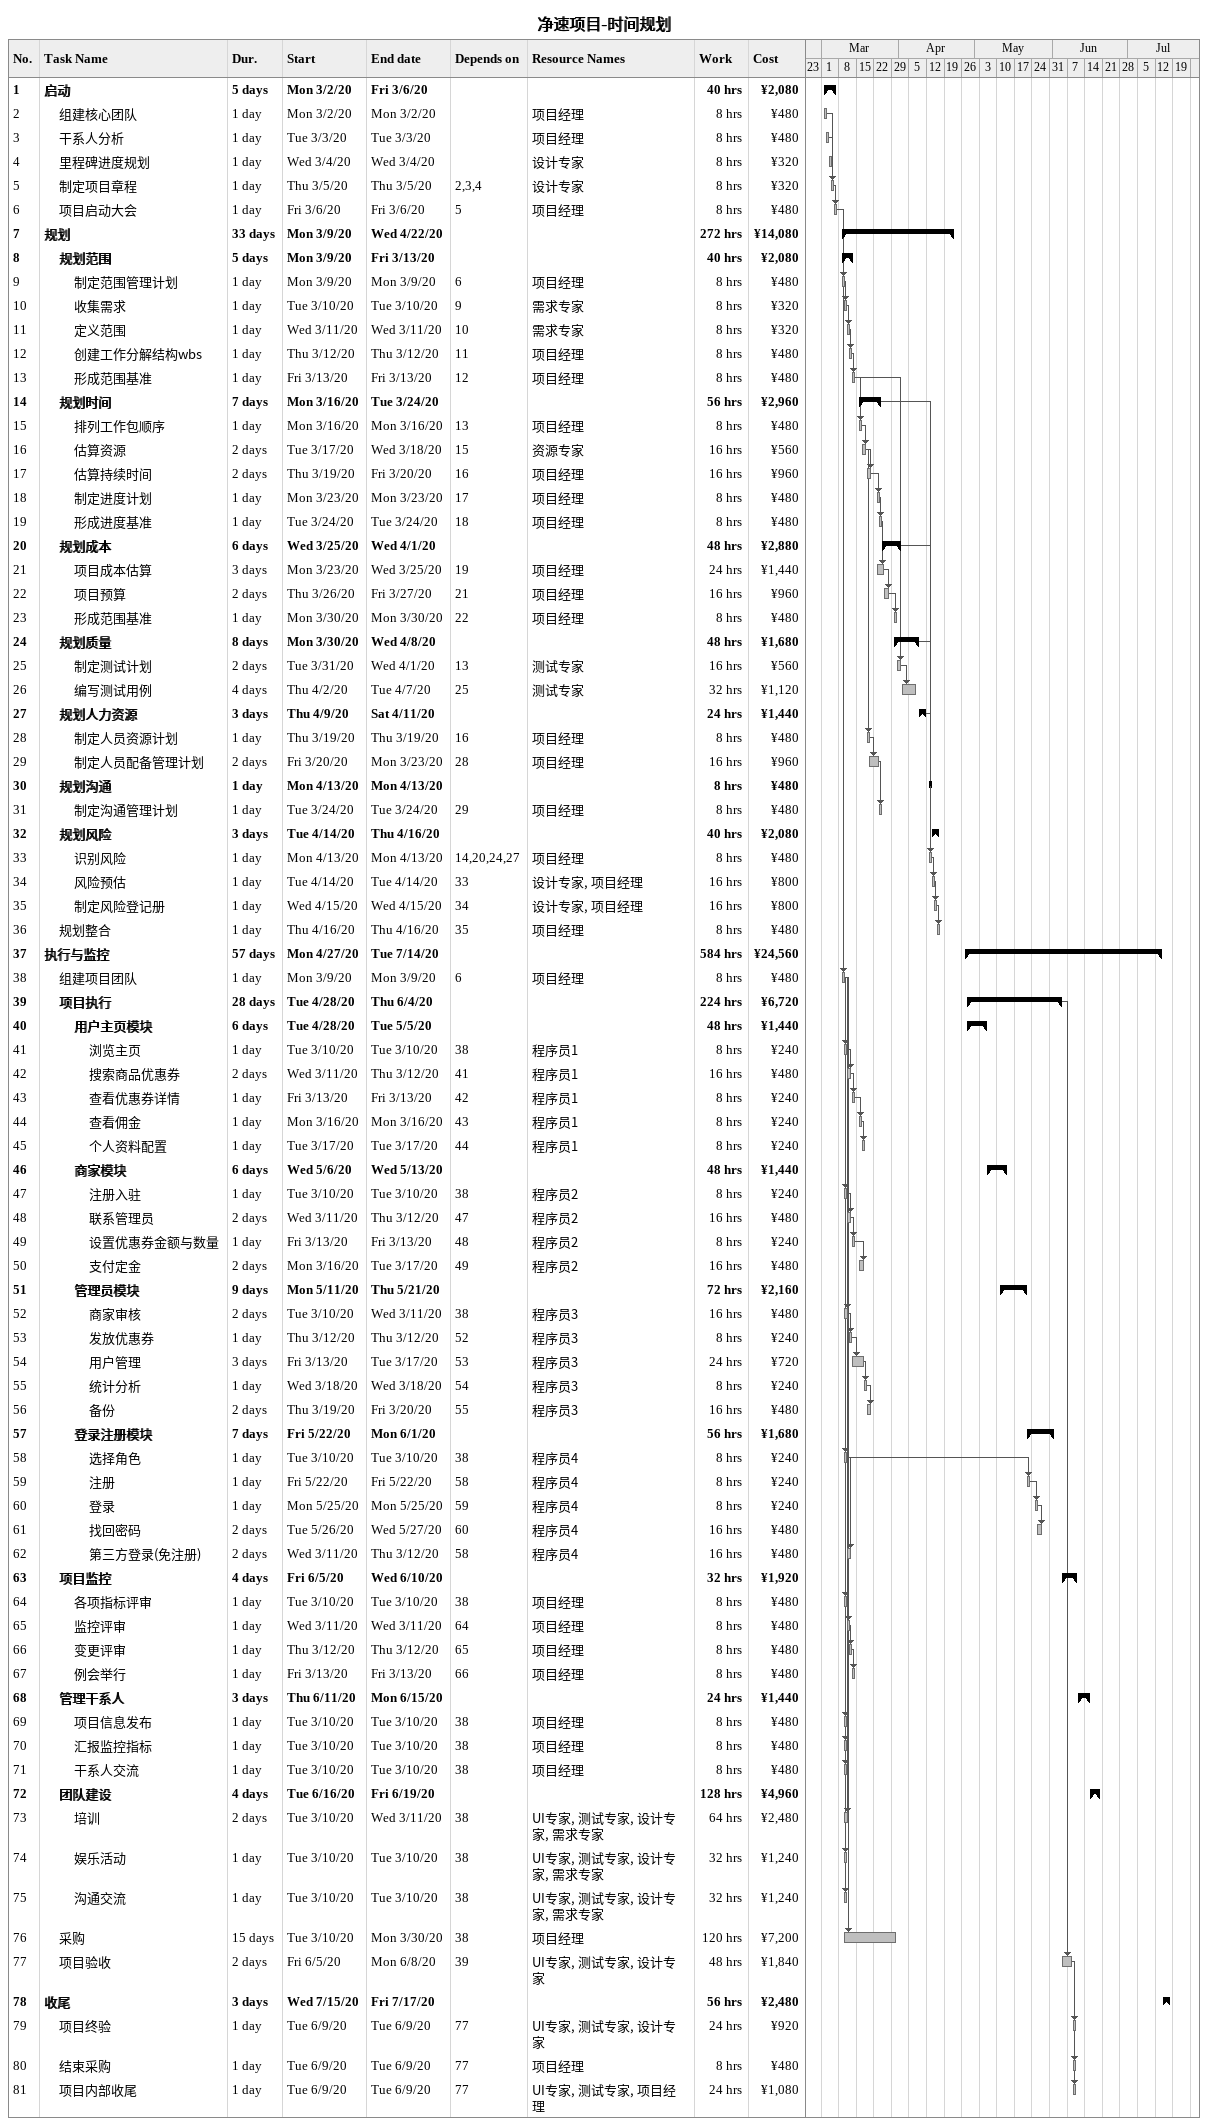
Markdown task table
净速项目-时间规划

| ID | Level | Task | Duration | Start | Finish | Predecessors | Resources | Work (h) | Cost (¥) |
|---|---|---|---|---|---|---|---|---|---|
| 1 | 1 | **启动** | 5d | 2020-03-02 | 2020-03-06 |  |  | 40 | 2080 |
| 2 | 2 | 组建核心团队 | 1d | 2020-03-02 | 2020-03-02 |  | 项目经理 | 8 | 480 |
| 3 | 2 | 干系人分析 | 1d | 2020-03-03 | 2020-03-03 |  | 项目经理 | 8 | 480 |
| 4 | 2 | 里程碑进度规划 | 1d | 2020-03-04 | 2020-03-04 |  | 设计专家 | 8 | 320 |
| 5 | 2 | 制定项目章程 | 1d | 2020-03-05 | 2020-03-05 | 2, 3, 4 | 设计专家 | 8 | 320 |
| 6 | 2 | 项目启动大会 | 1d | 2020-03-06 | 2020-03-06 | 5 | 项目经理 | 8 | 480 |
| 7 | 1 | **规划** | 33d | 2020-03-09 | 2020-04-22 |  |  | 272 | 14080 |
| 8 | 2 | **规划范围** | 5d | 2020-03-09 | 2020-03-13 |  |  | 40 | 2080 |
| 9 | 3 | 制定范围管理计划 | 1d | 2020-03-09 | 2020-03-09 | 6 | 项目经理 | 8 | 480 |
| 10 | 3 | 收集需求 | 1d | 2020-03-10 | 2020-03-10 | 9 | 需求专家 | 8 | 320 |
| 11 | 3 | 定义范围 | 1d | 2020-03-11 | 2020-03-11 | 10 | 需求专家 | 8 | 320 |
| 12 | 3 | 创建工作分解结构wbs | 1d | 2020-03-12 | 2020-03-12 | 11 | 项目经理 | 8 | 480 |
| 13 | 3 | 形成范围基准 | 1d | 2020-03-13 | 2020-03-13 | 12 | 项目经理 | 8 | 480 |
| 14 | 2 | **规划时间** | 7d | 2020-03-16 | 2020-03-24 |  |  | 56 | 2960 |
| 15 | 3 | 排列工作包顺序 | 1d | 2020-03-16 | 2020-03-16 | 13 | 项目经理 | 8 | 480 |
| 16 | 3 | 估算资源 | 2d | 2020-03-17 | 2020-03-18 | 15 | 资源专家 | 16 | 560 |
| 17 | 3 | 估算持续时间 | 2d | 2020-03-19 | 2020-03-20 | 16 | 项目经理 | 16 | 960 |
| 18 | 3 | 制定进度计划 | 1d | 2020-03-23 | 2020-03-23 | 17 | 项目经理 | 8 | 480 |
| 19 | 3 | 形成进度基准 | 1d | 2020-03-24 | 2020-03-24 | 18 | 项目经理 | 8 | 480 |
| 20 | 2 | **规划成本** | 6d | 2020-03-25 | 2020-04-01 |  |  | 48 | 2880 |
| 21 | 3 | 项目成本估算 | 3d | 2020-03-23 | 2020-03-25 | 19 | 项目经理 | 24 | 1440 |
| 22 | 3 | 项目预算 | 2d | 2020-03-26 | 2020-03-27 | 21 | 项目经理 | 16 | 960 |
| 23 | 3 | 形成范围基准 | 1d | 2020-03-30 | 2020-03-30 | 22 | 项目经理 | 8 | 480 |
| 24 | 2 | **规划质量** | 8d | 2020-03-30 | 2020-04-08 |  |  | 48 | 1680 |
| 25 | 3 | 制定测试计划 | 2d | 2020-03-31 | 2020-04-01 | 13 | 测试专家 | 16 | 560 |
| 26 | 3 | 编写测试用例 | 4d | 2020-04-02 | 2020-04-07 | 25 | 测试专家 | 32 | 1120 |
| 27 | 2 | **规划人力资源** | 3d | 2020-04-09 | 2020-04-11 |  |  | 24 | 1440 |
| 28 | 3 | 制定人员资源计划 | 1d | 2020-03-19 | 2020-03-19 | 16 | 项目经理 | 8 | 480 |
| 29 | 3 | 制定人员配备管理计划 | 2d | 2020-03-20 | 2020-03-23 | 28 | 项目经理 | 16 | 960 |
| 30 | 2 | **规划沟通** | 1d | 2020-04-13 | 2020-04-13 |  |  | 8 | 480 |
| 31 | 3 | 制定沟通管理计划 | 1d | 2020-03-24 | 2020-03-24 | 29 | 项目经理 | 8 | 480 |
| 32 | 2 | **规划风险** | 3d | 2020-04-14 | 2020-04-16 |  |  | 40 | 2080 |
| 33 | 3 | 识别风险 | 1d | 2020-04-13 | 2020-04-13 | 14, 20, 24, 27 | 项目经理 | 8 | 480 |
| 34 | 3 | 风险预估 | 1d | 2020-04-14 | 2020-04-14 | 33 | 设计专家, 项目经理 | 16 | 800 |
| 35 | 3 | 制定风险登记册 | 1d | 2020-04-15 | 2020-04-15 | 34 | 设计专家, 项目经理 | 16 | 800 |
| 36 | 2 | 规划整合 | 1d | 2020-04-16 | 2020-04-16 | 35 | 项目经理 | 8 | 480 |
| 37 | 1 | **执行与监控** | 57d | 2020-04-27 | 2020-07-14 |  |  | 584 | 24560 |
| 38 | 2 | 组建项目团队 | 1d | 2020-03-09 | 2020-03-09 | 6 | 项目经理 | 8 | 480 |
| 39 | 2 | **项目执行** | 28d | 2020-04-28 | 2020-06-04 |  |  | 224 | 6720 |
| 40 | 3 | **用户主页模块** | 6d | 2020-04-28 | 2020-05-05 |  |  | 48 | 1440 |
| 41 | 4 | 浏览主页 | 1d | 2020-03-10 | 2020-03-10 | 38 | 程序员1 | 8 | 240 |
| 42 | 4 | 搜索商品优惠券 | 2d | 2020-03-11 | 2020-03-12 | 41 | 程序员1 | 16 | 480 |
| 43 | 4 | 查看优惠券详情 | 1d | 2020-03-13 | 2020-03-13 | 42 | 程序员1 | 8 | 240 |
| 44 | 4 | 查看佣金 | 1d | 2020-03-16 | 2020-03-16 | 43 | 程序员1 | 8 | 240 |
| 45 | 4 | 个人资料配置 | 1d | 2020-03-17 | 2020-03-17 | 44 | 程序员1 | 8 | 240 |
| 46 | 3 | **商家模块** | 6d | 2020-05-06 | 2020-05-13 |  |  | 48 | 1440 |
| 47 | 4 | 注册入驻 | 1d | 2020-03-10 | 2020-03-10 | 38 | 程序员2 | 8 | 240 |
| 48 | 4 | 联系管理员 | 2d | 2020-03-11 | 2020-03-12 | 47 | 程序员2 | 16 | 480 |
| 49 | 4 | 设置优惠券金额与数量 | 1d | 2020-03-13 | 2020-03-13 | 48 | 程序员2 | 8 | 240 |
| 50 | 4 | 支付定金 | 2d | 2020-03-16 | 2020-03-17 | 49 | 程序员2 | 16 | 480 |
| 51 | 3 | **管理员模块** | 9d | 2020-05-11 | 2020-05-21 |  |  | 72 | 2160 |
| 52 | 4 | 商家审核 | 2d | 2020-03-10 | 2020-03-11 | 38 | 程序员3 | 16 | 480 |
| 53 | 4 | 发放优惠券 | 1d | 2020-03-12 | 2020-03-12 | 52 | 程序员3 | 8 | 240 |
| 54 | 4 | 用户管理 | 3d | 2020-03-13 | 2020-03-17 | 53 | 程序员3 | 24 | 720 |
| 55 | 4 | 统计分析 | 1d | 2020-03-18 | 2020-03-18 | 54 | 程序员3 | 8 | 240 |
| 56 | 4 | 备份 | 2d | 2020-03-19 | 2020-03-20 | 55 | 程序员3 | 16 | 480 |
| 57 | 3 | **登录注册模块** | 7d | 2020-05-22 | 2020-06-01 |  |  | 56 | 1680 |
| 58 | 4 | 选择角色 | 1d | 2020-03-10 | 2020-03-10 | 38 | 程序员4 | 8 | 240 |
| 59 | 4 | 注册 | 1d | 2020-05-22 | 2020-05-22 | 58 | 程序员4 | 8 | 240 |
| 60 | 4 | 登录 | 1d | 2020-05-25 | 2020-05-25 | 59 | 程序员4 | 8 | 240 |
| 61 | 4 | 找回密码 | 2d | 2020-05-26 | 2020-05-27 | 60 | 程序员4 | 16 | 480 |
| 62 | 4 | 第三方登录(免注册) | 2d | 2020-03-11 | 2020-03-12 | 58 | 程序员4 | 16 | 480 |
| 63 | 2 | **项目监控** | 4d | 2020-06-05 | 2020-06-10 |  |  | 32 | 1920 |
| 64 | 3 | 各项指标评审 | 1d | 2020-03-10 | 2020-03-10 | 38 | 项目经理 | 8 | 480 |
| 65 | 3 | 监控评审 | 1d | 2020-03-11 | 2020-03-11 | 64 | 项目经理 | 8 | 480 |
| 66 | 3 | 变更评审 | 1d | 2020-03-12 | 2020-03-12 | 65 | 项目经理 | 8 | 480 |
| 67 | 3 | 例会举行 | 1d | 2020-03-13 | 2020-03-13 | 66 | 项目经理 | 8 | 480 |
| 68 | 2 | **管理干系人** | 3d | 2020-06-11 | 2020-06-15 |  |  | 24 | 1440 |
| 69 | 3 | 项目信息发布 | 1d | 2020-03-10 | 2020-03-10 | 38 | 项目经理 | 8 | 480 |
| 70 | 3 | 汇报监控指标 | 1d | 2020-03-10 | 2020-03-10 | 38 | 项目经理 | 8 | 480 |
| 71 | 3 | 干系人交流 | 1d | 2020-03-10 | 2020-03-10 | 38 | 项目经理 | 8 | 480 |
| 72 | 2 | **团队建设** | 4d | 2020-06-16 | 2020-06-19 |  |  | 128 | 4960 |
| 73 | 3 | 培训 | 2d | 2020-03-10 | 2020-03-11 | 38 | UI专家, 测试专家, 设计专家, 需求专家 | 64 | 2480 |
| 74 | 3 | 娱乐活动 | 1d | 2020-03-10 | 2020-03-10 | 38 | UI专家, 测试专家, 设计专家, 需求专家 | 32 | 1240 |
| 75 | 3 | 沟通交流 | 1d | 2020-03-10 | 2020-03-10 | 38 | UI专家, 测试专家, 设计专家, 需求专家 | 32 | 1240 |
| 76 | 2 | 采购 | 15d | 2020-03-10 | 2020-03-30 | 38 | 项目经理 | 120 | 7200 |
| 77 | 2 | 项目验收 | 2d | 2020-06-05 | 2020-06-08 | 39 | UI专家, 测试专家, 设计专家 | 48 | 1840 |
| 78 | 1 | **收尾** | 3d | 2020-07-15 | 2020-07-17 |  |  | 56 | 2480 |
| 79 | 2 | 项目终验 | 1d | 2020-06-09 | 2020-06-09 | 77 | UI专家, 测试专家, 设计专家 | 24 | 920 |
| 80 | 2 | 结束采购 | 1d | 2020-06-09 | 2020-06-09 | 77 | 项目经理 | 8 | 480 |
| 81 | 2 | 项目内部收尾 | 1d | 2020-06-09 | 2020-06-09 | 77 | UI专家, 测试专家, 项目经理 | 24 | 1080 |
